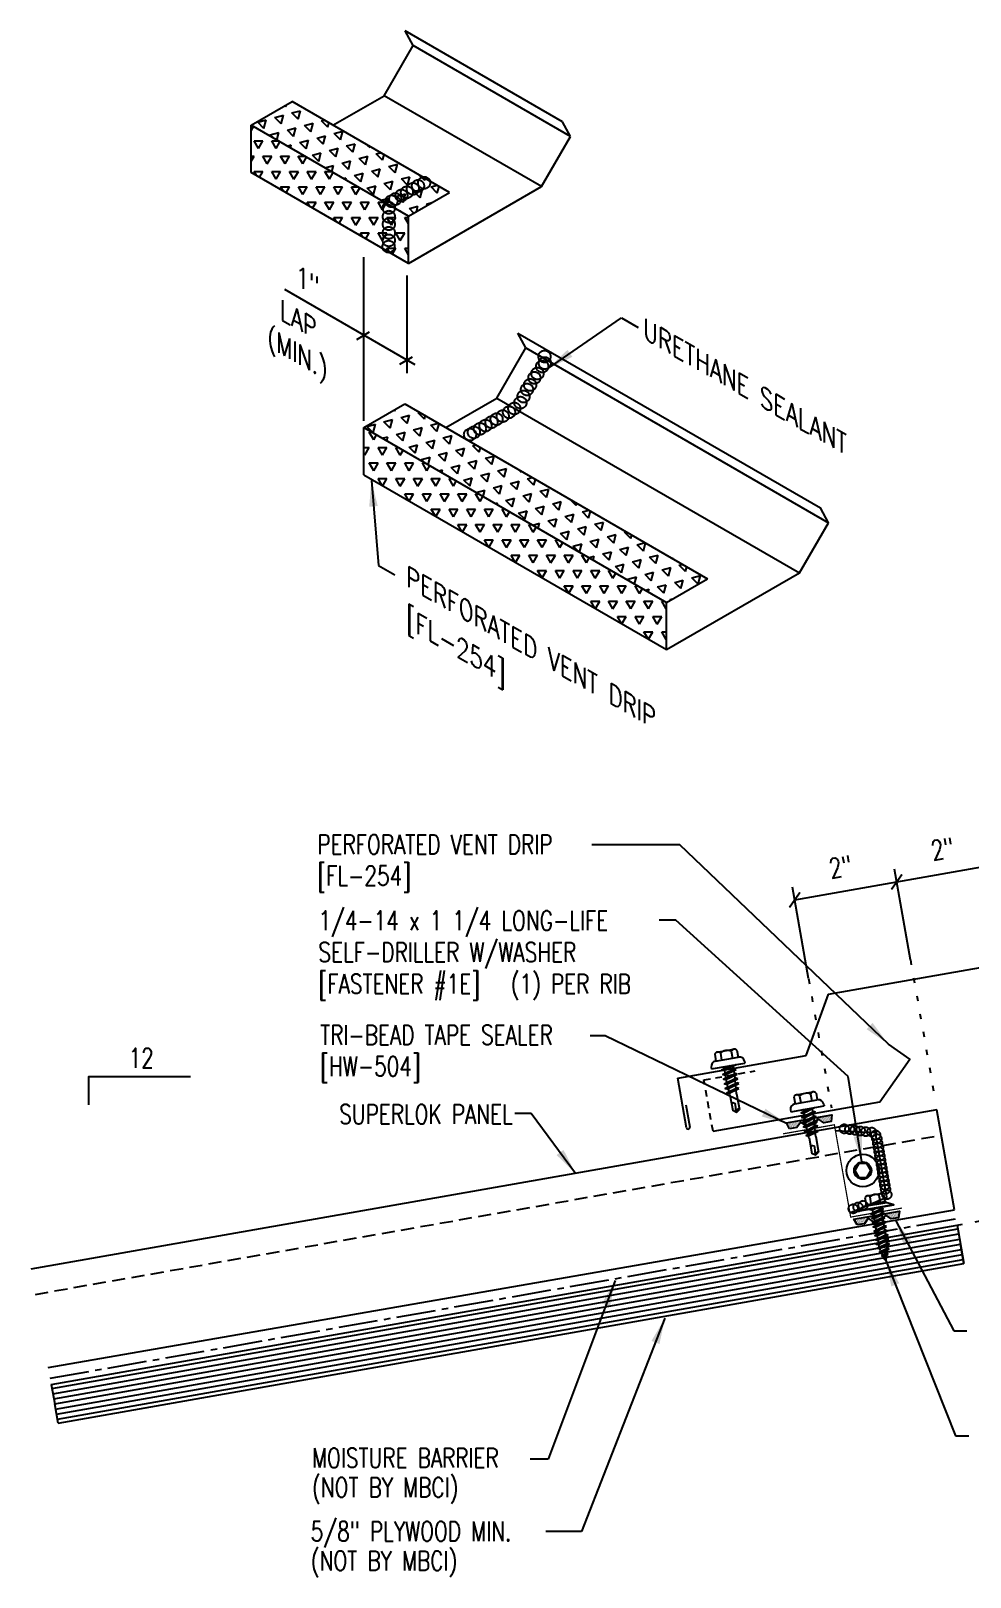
# Model space of a CAD drawing. Header units: inches. Extents: x 0.5 to 40, y 16.7 to 46.4.
# Drawn here: x 0.5 to 18.51, y 16.76 to 46.42 of the extents above; entities that cross this region are included whole.
import ezdxf
from ezdxf.enums import TextEntityAlignment as Align

# ---------------------------------------------------------------- set-up
doc = ezdxf.new("R2010")
doc.units = ezdxf.units.IN
doc.header["$MEASUREMENT"] = 0
for name, pattern in [('CENTER2', [1.125, 0.75, -0.125, 0.125, -0.125]), ('DASH2', [0.1875, 0.125, -0.0625]), ('DOT', [0.25, 0, -0.25]), ('HIDDEN2', [0.1875, 0.125, -0.0625])]:
    doc.linetypes.add(name, pattern=pattern)
for name, color, linetype in [('BARRIER', 253, 'CENTER2'), ('CLO', 3, 'Continuous'), ('DIM', 2, 'Continuous'), ('FASTENER', 9, 'Continuous'), ('MARK', 1, 'Continuous'), ('PANEL', 11, 'Continuous'), ('SEALANT', 253, 'CENTER2'), ('TAPE', 8, 'Continuous'), ('TEXT', 2, 'Continuous'), ('TRIM', 6, 'Continuous'), ('wood', 3, 'Continuous')]:
    doc.layers.add(name, color=color, linetype=linetype)
doc.styles.add('ROMANS', font='ROMANS.SHX', dxfattribs={"width": 0.75, "height": 0.5})
doc.styles.add('TEXT', font='SIMPLEX', dxfattribs={"width": 0.75, "height": 6})
doc.styles.add('TEXT1', font='ROMANS.shx', dxfattribs={"width": 0.75, "height": 0.375})
doc.dimstyles.new('DETAIL$7', dxfattribs={"dimscale": 4, "dimtxt": 6, "dimasz": 0.125, "dimexe": 0.0625, "dimexo": 0.125, "dimgap": 0.0625, "dimtad": 1, "dimdec": 5, "dimzin": 3, "dimdsep": 46, "dimlunit": 4, "dimtxsty": 'TEXT', "dimblk": 'ARCHTICK', "dimcen": 0.0625, "dimclrd": 7, "dimclre": 7, "dimclrt": 2, "dimadec": 0, "dimazin": 0, "dimtfac": 0.666667, "dimtdec": 5, "dimtmove": 0, "dimatfit": 3, "dimfxl": 0, "dimfrac": 2, "dimtolj": 1, "dimtzin": 3, "dimarcsym": 0})
pattern_1 = [(60, (-32.35747, 14.43915), (-0.169945, 0.2943533), [0.169945, -0.169945]), (120, (-32.35747, 14.43915), (-0.3398899, 2e-10), [0.169945, -0.169945]), (0, (-32.44244, 14.58632), (0.169945, 0.2943533), [0.169945, -0.169945])]
pattern_2 = [(75, (-32.35747, 14.43915), (-0.2403385, 0.2403385), [0.169945, -0.169945]), (135, (-32.35747, 14.43915), (-0.3283084, -0.08797), [0.169945, -0.169945]), (15, (-32.47764, 14.5593), (0.08797, 0.3283084), [0.169945, -0.169945])]

# ---------------------------------------------------------------- blocks, each defined once
blk = doc.blocks.new('*X4')
at = {"color": 0}
for p, q in [((-0.434, 0.135), (-0.434, 0.135)), ((-0.434, 0.123), (-0.434, 0.123)), ((-0.422, 0.141), (-0.422, 0.141)), ((-0.422, 0.129), (-0.422, 0.129)), ((-0.422, 0.117), (-0.422, 0.117)), ((-0.422, 0.105), (-0.422, 0.105)), ((-0.422, 0.094), (-0.422, 0.094)), ((-0.422, 0.082), (-0.422, 0.082)), ((-0.41, 0.135), (-0.41, 0.135)), ((-0.41, 0.123), (-0.41, 0.123)), ((-0.41, 0.111), (-0.41, 0.111)), ((-0.41, 0.1), (-0.41, 0.1)), ((-0.41, 0.088), (-0.41, 0.088)), ((-0.41, 0.076), (-0.41, 0.076)), ((-0.41, 0.064), (-0.41, 0.064)), ((-0.41, 0.053), (-0.41, 0.053)), ((-0.41, 0.041), (-0.41, 0.041)), ((-0.398, 0.141), (-0.398, 0.141)), ((-0.398, 0.129), (-0.398, 0.129)), ((-0.398, 0.117), (-0.398, 0.117)), ((-0.398, 0.105), (-0.398, 0.105)), ((-0.398, 0.094), (-0.398, 0.094)), ((-0.398, 0.082), (-0.398, 0.082)), ((-0.398, 0.07), (-0.398, 0.07)), ((-0.398, 0.059), (-0.398, 0.059)), ((-0.398, 0.047), (-0.398, 0.047)), ((-0.398, 0.035), (-0.398, 0.035)), ((-0.398, 0.023), (-0.398, 0.023)), ((-0.387, 0.135), (-0.387, 0.135)), ((-0.387, 0.123), (-0.387, 0.123)), ((-0.387, 0.111), (-0.387, 0.111)), ((-0.387, 0.1), (-0.387, 0.1)), ((-0.387, 0.088), (-0.387, 0.088)), ((-0.387, 0.076), (-0.387, 0.076)), ((-0.387, 0.064), (-0.387, 0.064)), ((-0.387, 0.053), (-0.387, 0.053)), ((-0.387, 0.041), (-0.387, 0.041)), ((-0.387, 0.029), (-0.387, 0.029)), ((-0.375, 0.141), (-0.375, 0.141)), ((-0.375, 0.129), (-0.375, 0.129)), ((-0.375, 0.117), (-0.375, 0.117)), ((-0.375, 0.105), (-0.375, 0.105)), ((-0.375, 0.094), (-0.375, 0.094)), ((-0.375, 0.082), (-0.375, 0.082)), ((-0.375, 0.07), (-0.375, 0.07)), ((-0.375, 0.059), (-0.375, 0.059)), ((-0.375, 0.047), (-0.375, 0.047)), ((-0.375, 0.035), (-0.375, 0.035)), ((-0.375, 0.023), (-0.375, 0.023)), ((-0.363, 0.135), (-0.363, 0.135)), ((-0.363, 0.123), (-0.363, 0.123)), ((-0.363, 0.111), (-0.363, 0.111)), ((-0.363, 0.1), (-0.363, 0.1)), ((-0.363, 0.088), (-0.363, 0.088)), ((-0.363, 0.076), (-0.363, 0.076)), ((-0.363, 0.064), (-0.363, 0.064)), ((-0.363, 0.053), (-0.363, 0.053)), ((-0.363, 0.041), (-0.363, 0.041)), ((-0.363, 0.029), (-0.363, 0.029)), ((-0.352, 0.141), (-0.352, 0.141)), ((-0.352, 0.129), (-0.352, 0.129)), ((-0.352, 0.117), (-0.352, 0.117)), ((-0.352, 0.105), (-0.352, 0.105)), ((-0.352, 0.094), (-0.352, 0.094)), ((-0.352, 0.082), (-0.352, 0.082)), ((-0.352, 0.07), (-0.352, 0.07)), ((-0.352, 0.059), (-0.352, 0.059)), ((-0.352, 0.047), (-0.352, 0.047)), ((-0.352, 0.035), (-0.352, 0.035)), ((-0.352, 0.023), (-0.352, 0.023)), ((-0.34, 0.135), (-0.34, 0.135)), ((-0.34, 0.123), (-0.34, 0.123)), ((-0.34, 0.111), (-0.34, 0.111)), ((-0.34, 0.1), (-0.34, 0.1)), ((-0.34, 0.088), (-0.34, 0.088)), ((-0.34, 0.076), (-0.34, 0.076)), ((-0.34, 0.064), (-0.34, 0.064)), ((-0.34, 0.053), (-0.34, 0.053)), ((-0.34, 0.041), (-0.34, 0.041)), ((-0.34, 0.029), (-0.34, 0.029)), ((-0.328, 0.141), (-0.328, 0.141)), ((-0.328, 0.129), (-0.328, 0.129)), ((-0.328, 0.117), (-0.328, 0.117)), ((-0.328, 0.105), (-0.328, 0.105)), ((-0.328, 0.094), (-0.328, 0.094)), ((-0.328, 0.082), (-0.328, 0.082)), ((-0.328, 0.07), (-0.328, 0.07)), ((-0.328, 0.059), (-0.328, 0.059)), ((-0.328, 0.047), (-0.328, 0.047)), ((-0.328, 0.035), (-0.328, 0.035)), ((-0.328, 0.023), (-0.328, 0.023)), ((-0.316, 0.135), (-0.316, 0.135)), ((-0.316, 0.123), (-0.316, 0.123)), ((-0.316, 0.111), (-0.316, 0.111)), ((-0.316, 0.1), (-0.316, 0.1)), ((-0.316, 0.088), (-0.316, 0.088)), ((-0.316, 0.076), (-0.316, 0.076)), ((-0.316, 0.064), (-0.316, 0.064)), ((-0.316, 0.053), (-0.316, 0.053)), ((-0.316, 0.041), (-0.316, 0.041)), ((-0.316, 0.029), (-0.316, 0.029)), ((-0.305, 0.141), (-0.305, 0.141)), ((-0.305, 0.129), (-0.305, 0.129)), ((-0.305, 0.117), (-0.305, 0.117)), ((-0.305, 0.105), (-0.305, 0.105)), ((-0.305, 0.094), (-0.305, 0.094)), ((-0.305, 0.082), (-0.305, 0.082)), ((-0.305, 0.07), (-0.305, 0.07)), ((-0.305, 0.059), (-0.305, 0.059)), ((-0.305, 0.047), (-0.305, 0.047)), ((-0.305, 0.035), (-0.305, 0.035)), ((-0.305, 0.023), (-0.305, 0.023)), ((-0.293, 0.135), (-0.293, 0.135)), ((-0.293, 0.123), (-0.293, 0.123)), ((-0.293, 0.111), (-0.293, 0.111)), ((-0.293, 0.1), (-0.293, 0.1)), ((-0.293, 0.088), (-0.293, 0.088)), ((-0.293, 0.076), (-0.293, 0.076)), ((-0.293, 0.064), (-0.293, 0.064)), ((-0.293, 0.053), (-0.293, 0.053)), ((-0.293, 0.041), (-0.293, 0.041)), ((-0.293, 0.029), (-0.293, 0.029)), ((-0.281, 0.141), (-0.281, 0.141)), ((-0.281, 0.129), (-0.281, 0.129)), ((-0.281, 0.117), (-0.281, 0.117)), ((-0.281, 0.105), (-0.281, 0.105)), ((-0.281, 0.094), (-0.281, 0.094)), ((-0.281, 0.082), (-0.281, 0.082)), ((-0.281, 0.07), (-0.281, 0.07)), ((-0.281, 0.059), (-0.281, 0.059)), ((-0.281, 0.047), (-0.281, 0.047)), ((-0.281, 0.035), (-0.281, 0.035)), ((-0.281, 0.023), (-0.281, 0.023)), ((-0.27, 0.135), (-0.27, 0.135)), ((-0.27, 0.123), (-0.27, 0.123)), ((-0.27, 0.111), (-0.27, 0.111)), ((-0.27, 0.1), (-0.27, 0.1)), ((-0.27, 0.088), (-0.27, 0.088)), ((-0.27, 0.076), (-0.27, 0.076)), ((-0.27, 0.064), (-0.27, 0.064)), ((-0.27, 0.053), (-0.27, 0.053)), ((-0.27, 0.041), (-0.27, 0.041)), ((-0.27, 0.029), (-0.27, 0.029)), ((-0.258, 0.141), (-0.258, 0.141)), ((-0.258, 0.129), (-0.258, 0.129)), ((-0.258, 0.117), (-0.258, 0.117)), ((-0.258, 0.105), (-0.258, 0.105)), ((-0.258, 0.094), (-0.258, 0.094)), ((-0.258, 0.082), (-0.258, 0.082)), ((-0.258, 0.07), (-0.258, 0.07)), ((-0.258, 0.059), (-0.258, 0.059)), ((-0.258, 0.047), (-0.258, 0.047)), ((-0.258, 0.035), (-0.258, 0.035)), ((-0.258, 0.023), (-0.258, 0.023)), ((-0.246, 0.135), (-0.246, 0.135)), ((-0.246, 0.123), (-0.246, 0.123)), ((-0.246, 0.111), (-0.246, 0.111)), ((-0.246, 0.1), (-0.246, 0.1)), ((-0.246, 0.088), (-0.246, 0.088)), ((-0.246, 0.076), (-0.246, 0.076)), ((-0.246, 0.064), (-0.246, 0.064)), ((-0.246, 0.053), (-0.246, 0.053)), ((-0.246, 0.041), (-0.246, 0.041)), ((-0.234, 0.141), (-0.234, 0.141)), ((-0.234, 0.129), (-0.234, 0.129)), ((-0.234, 0.117), (-0.234, 0.117)), ((-0.234, 0.105), (-0.234, 0.105)), ((-0.234, 0.094), (-0.234, 0.094)), ((-0.234, 0.082), (-0.234, 0.082)), ((-0.234, 0.07), (-0.234, 0.07)), ((-0.234, 0.059), (-0.234, 0.059)), ((-0.234, 0.047), (-0.234, 0.047)), ((-0.223, 0.135), (-0.223, 0.135)), ((-0.223, 0.123), (-0.223, 0.123)), ((-0.223, 0.111), (-0.223, 0.111)), ((-0.223, 0.1), (-0.223, 0.1)), ((-0.223, 0.088), (-0.223, 0.088)), ((-0.223, 0.076), (-0.223, 0.076)), ((-0.223, 0.064), (-0.223, 0.064)), ((-0.211, 0.141), (-0.211, 0.141)), ((-0.211, 0.129), (-0.211, 0.129)), ((-0.211, 0.117), (-0.211, 0.117)), ((-0.211, 0.105), (-0.211, 0.105)), ((-0.211, 0.094), (-0.211, 0.094)), ((-0.211, 0.082), (-0.211, 0.082)), ((-0.211, 0.07), (-0.211, 0.07)), ((-0.199, 0.135), (-0.199, 0.135)), ((-0.199, 0.123), (-0.199, 0.123)), ((-0.199, 0.111), (-0.199, 0.111)), ((-0.199, 0.1), (-0.199, 0.1)), ((-0.199, 0.088), (-0.199, 0.088)), ((-0.188, 0.141), (-0.188, 0.141)), ((-0.188, 0.129), (-0.188, 0.129)), ((-0.188, 0.117), (-0.188, 0.117)), ((-0.188, 0.105), (-0.188, 0.105)), ((-0.188, 0.094), (-0.188, 0.094)), ((-0.176, 0.135), (-0.176, 0.135)), ((-0.176, 0.123), (-0.176, 0.123)), ((-0.176, 0.111), (-0.176, 0.111)), ((-0.164, 0.141), (-0.164, 0.141)), ((-0.164, 0.129), (-0.164, 0.129)), ((-0.164, 0.117), (-0.164, 0.117)), ((-0.164, 0.105), (-0.164, 0.105)), ((-0.152, 0.135), (-0.152, 0.135)), ((-0.152, 0.123), (-0.152, 0.123)), ((-0.152, 0.111), (-0.152, 0.111)), ((-0.152, 0.1), (-0.152, 0.1)), ((-0.141, 0.141), (-0.141, 0.141)), ((-0.141, 0.129), (-0.141, 0.129)), ((-0.141, 0.117), (-0.141, 0.117)), ((-0.141, 0.105), (-0.141, 0.105)), ((-0.141, 0.094), (-0.141, 0.094)), ((-0.141, 0.082), (-0.141, 0.082)), ((-0.129, 0.135), (-0.129, 0.135)), ((-0.129, 0.123), (-0.129, 0.123)), ((-0.129, 0.111), (-0.129, 0.111)), ((-0.129, 0.1), (-0.129, 0.1)), ((-0.129, 0.088), (-0.129, 0.088)), ((-0.129, 0.076), (-0.129, 0.076)), ((-0.117, 0.141), (-0.117, 0.141)), ((-0.117, 0.129), (-0.117, 0.129)), ((-0.117, 0.117), (-0.117, 0.117)), ((-0.117, 0.105), (-0.117, 0.105)), ((-0.117, 0.094), (-0.117, 0.094)), ((-0.117, 0.082), (-0.117, 0.082)), ((-0.117, 0.07), (-0.117, 0.07)), ((-0.117, 0.059), (-0.117, 0.059)), ((-0.105, 0.135), (-0.105, 0.135)), ((-0.105, 0.123), (-0.105, 0.123)), ((-0.105, 0.111), (-0.105, 0.111)), ((-0.105, 0.1), (-0.105, 0.1)), ((-0.105, 0.088), (-0.105, 0.088)), ((-0.105, 0.076), (-0.105, 0.076)), ((-0.105, 0.064), (-0.105, 0.064)), ((-0.105, 0.053), (-0.105, 0.053)), ((-0.094, 0.141), (-0.094, 0.141)), ((-0.094, 0.129), (-0.094, 0.129)), ((-0.094, 0.117), (-0.094, 0.117)), ((-0.094, 0.105), (-0.094, 0.105)), ((-0.094, 0.094), (-0.094, 0.094)), ((-0.094, 0.082), (-0.094, 0.082)), ((-0.094, 0.07), (-0.094, 0.07)), ((-0.094, 0.059), (-0.094, 0.059)), ((-0.094, 0.047), (-0.094, 0.047)), ((-0.094, 0.035), (-0.094, 0.035)), ((-0.082, 0.135), (-0.082, 0.135)), ((-0.082, 0.123), (-0.082, 0.123)), ((-0.082, 0.111), (-0.082, 0.111)), ((-0.082, 0.1), (-0.082, 0.1)), ((-0.082, 0.088), (-0.082, 0.088)), ((-0.082, 0.076), (-0.082, 0.076)), ((-0.082, 0.064), (-0.082, 0.064)), ((-0.082, 0.053), (-0.082, 0.053)), ((-0.082, 0.041), (-0.082, 0.041)), ((-0.082, 0.029), (-0.082, 0.029)), ((-0.07, 0.141), (-0.07, 0.141)), ((-0.07, 0.129), (-0.07, 0.129)), ((-0.07, 0.117), (-0.07, 0.117)), ((-0.07, 0.105), (-0.07, 0.105)), ((-0.07, 0.094), (-0.07, 0.094)), ((-0.07, 0.082), (-0.07, 0.082)), ((-0.07, 0.07), (-0.07, 0.07)), ((-0.07, 0.059), (-0.07, 0.059)), ((-0.07, 0.047), (-0.07, 0.047)), ((-0.07, 0.035), (-0.07, 0.035)), ((-0.07, 0.023), (-0.07, 0.023)), ((-0.059, 0.135), (-0.059, 0.135)), ((-0.059, 0.123), (-0.059, 0.123)), ((-0.059, 0.111), (-0.059, 0.111)), ((-0.059, 0.1), (-0.059, 0.1)), ((-0.059, 0.088), (-0.059, 0.088)), ((-0.059, 0.076), (-0.059, 0.076)), ((-0.059, 0.064), (-0.059, 0.064)), ((-0.059, 0.053), (-0.059, 0.053)), ((-0.059, 0.041), (-0.059, 0.041)), ((-0.059, 0.029), (-0.059, 0.029)), ((-0.047, 0.141), (-0.047, 0.141)), ((-0.047, 0.129), (-0.047, 0.129)), ((-0.047, 0.117), (-0.047, 0.117)), ((-0.047, 0.105), (-0.047, 0.105)), ((-0.047, 0.094), (-0.047, 0.094)), ((-0.047, 0.082), (-0.047, 0.082)), ((-0.047, 0.07), (-0.047, 0.07)), ((-0.047, 0.059), (-0.047, 0.059)), ((-0.047, 0.047), (-0.047, 0.047)), ((-0.047, 0.035), (-0.047, 0.035)), ((-0.047, 0.023), (-0.047, 0.023)), ((-0.035, 0.135), (-0.035, 0.135)), ((-0.035, 0.123), (-0.035, 0.123)), ((-0.035, 0.111), (-0.035, 0.111)), ((-0.035, 0.1), (-0.035, 0.1)), ((-0.035, 0.088), (-0.035, 0.088)), ((-0.035, 0.076), (-0.035, 0.076)), ((-0.035, 0.064), (-0.035, 0.064)), ((-0.035, 0.053), (-0.035, 0.053)), ((-0.035, 0.041), (-0.035, 0.041)), ((-0.035, 0.029), (-0.035, 0.029)), ((-0.023, 0.141), (-0.023, 0.141)), ((-0.023, 0.129), (-0.023, 0.129)), ((-0.023, 0.117), (-0.023, 0.117)), ((-0.023, 0.105), (-0.023, 0.105)), ((-0.023, 0.094), (-0.023, 0.094)), ((-0.023, 0.082), (-0.023, 0.082)), ((-0.023, 0.07), (-0.023, 0.07)), ((-0.023, 0.059), (-0.023, 0.059)), ((-0.023, 0.047), (-0.023, 0.047)), ((-0.023, 0.035), (-0.023, 0.035)), ((-0.023, 0.023), (-0.023, 0.023)), ((-0.012, 0.135), (-0.012, 0.135)), ((-0.012, 0.123), (-0.012, 0.123)), ((-0.012, 0.111), (-0.012, 0.111)), ((-0.012, 0.1), (-0.012, 0.1)), ((-0.012, 0.088), (-0.012, 0.088)), ((-0.012, 0.076), (-0.012, 0.076)), ((-0.012, 0.064), (-0.012, 0.064)), ((-0.012, 0.053), (-0.012, 0.053)), ((-0.012, 0.041), (-0.012, 0.041)), ((-0.012, 0.029), (-0.012, 0.029)), ((0, 0.141), (0, 0.141)), ((0, 0.129), (0, 0.129)), ((0, 0.117), (0, 0.117)), ((0, 0.105), (0, 0.105)), ((0, 0.094), (0, 0.094)), ((0, 0.082), (0, 0.082)), ((0, 0.07), (0, 0.07)), ((0, 0.059), (0, 0.059)), ((0, 0.047), (0, 0.047)), ((0, 0.035), (0, 0.035)), ((0, 0.023), (0, 0.023)), ((0.012, 0.135), (0.012, 0.135)), ((0.012, 0.123), (0.012, 0.123)), ((0.012, 0.111), (0.012, 0.111)), ((0.012, 0.1), (0.012, 0.1)), ((0.012, 0.088), (0.012, 0.088)), ((0.012, 0.076), (0.012, 0.076)), ((0.012, 0.064), (0.012, 0.064)), ((0.012, 0.053), (0.012, 0.053)), ((0.012, 0.041), (0.012, 0.041)), ((0.012, 0.029), (0.012, 0.029)), ((0.023, 0.141), (0.023, 0.141)), ((0.023, 0.129), (0.023, 0.129)), ((0.023, 0.117), (0.023, 0.117)), ((0.023, 0.105), (0.023, 0.105)), ((0.023, 0.094), (0.023, 0.094)), ((0.023, 0.082), (0.023, 0.082)), ((0.023, 0.07), (0.023, 0.07)), ((0.023, 0.059), (0.023, 0.059)), ((0.023, 0.047), (0.023, 0.047)), ((0.023, 0.035), (0.023, 0.035)), ((0.023, 0.023), (0.023, 0.023)), ((0.035, 0.135), (0.035, 0.135)), ((0.035, 0.123), (0.035, 0.123)), ((0.035, 0.111), (0.035, 0.111)), ((0.035, 0.1), (0.035, 0.1)), ((0.035, 0.088), (0.035, 0.088)), ((0.035, 0.076), (0.035, 0.076)), ((0.035, 0.064), (0.035, 0.064)), ((0.035, 0.053), (0.035, 0.053)), ((0.035, 0.041), (0.035, 0.041)), ((0.035, 0.029), (0.035, 0.029)), ((0.047, 0.141), (0.047, 0.141)), ((0.047, 0.129), (0.047, 0.129)), ((0.047, 0.117), (0.047, 0.117)), ((0.047, 0.105), (0.047, 0.105)), ((0.047, 0.094), (0.047, 0.094)), ((0.047, 0.082), (0.047, 0.082)), ((0.047, 0.07), (0.047, 0.07)), ((0.047, 0.059), (0.047, 0.059)), ((0.047, 0.047), (0.047, 0.047)), ((0.047, 0.035), (0.047, 0.035)), ((0.047, 0.023), (0.047, 0.023)), ((0.059, 0.135), (0.059, 0.135)), ((0.059, 0.123), (0.059, 0.123)), ((0.059, 0.111), (0.059, 0.111)), ((0.059, 0.1), (0.059, 0.1)), ((0.059, 0.088), (0.059, 0.088)), ((0.059, 0.076), (0.059, 0.076)), ((0.059, 0.064), (0.059, 0.064)), ((0.059, 0.053), (0.059, 0.053)), ((0.059, 0.041), (0.059, 0.041)), ((0.059, 0.029), (0.059, 0.029)), ((0.07, 0.141), (0.07, 0.141)), ((0.07, 0.129), (0.07, 0.129)), ((0.07, 0.117), (0.07, 0.117)), ((0.07, 0.105), (0.07, 0.105)), ((0.07, 0.094), (0.07, 0.094)), ((0.07, 0.082), (0.07, 0.082)), ((0.07, 0.07), (0.07, 0.07)), ((0.07, 0.059), (0.07, 0.059)), ((0.07, 0.047), (0.07, 0.047)), ((0.07, 0.035), (0.07, 0.035)), ((0.07, 0.023), (0.07, 0.023)), ((0.082, 0.135), (0.082, 0.135)), ((0.082, 0.123), (0.082, 0.123)), ((0.082, 0.111), (0.082, 0.111)), ((0.082, 0.1), (0.082, 0.1)), ((0.082, 0.088), (0.082, 0.088)), ((0.082, 0.076), (0.082, 0.076)), ((0.082, 0.064), (0.082, 0.064)), ((0.082, 0.053), (0.082, 0.053)), ((0.082, 0.041), (0.082, 0.041)), ((0.082, 0.029), (0.082, 0.029)), ((0.094, 0.141), (0.094, 0.141)), ((0.094, 0.129), (0.094, 0.129)), ((0.094, 0.117), (0.094, 0.117)), ((0.094, 0.105), (0.094, 0.105)), ((0.094, 0.094), (0.094, 0.094)), ((0.094, 0.082), (0.094, 0.082)), ((0.094, 0.07), (0.094, 0.07)), ((0.094, 0.059), (0.094, 0.059)), ((0.094, 0.047), (0.094, 0.047)), ((0.094, 0.035), (0.094, 0.035)), ((0.105, 0.135), (0.105, 0.135)), ((0.105, 0.123), (0.105, 0.123)), ((0.105, 0.111), (0.105, 0.111)), ((0.105, 0.1), (0.105, 0.1)), ((0.105, 0.088), (0.105, 0.088)), ((0.105, 0.076), (0.105, 0.076)), ((0.105, 0.064), (0.105, 0.064)), ((0.105, 0.053), (0.105, 0.053)), ((0.117, 0.141), (0.117, 0.141)), ((0.117, 0.129), (0.117, 0.129)), ((0.117, 0.117), (0.117, 0.117)), ((0.117, 0.105), (0.117, 0.105)), ((0.117, 0.094), (0.117, 0.094)), ((0.117, 0.082), (0.117, 0.082)), ((0.117, 0.07), (0.117, 0.07)), ((0.117, 0.059), (0.117, 0.059)), ((0.129, 0.135), (0.129, 0.135)), ((0.129, 0.123), (0.129, 0.123)), ((0.129, 0.111), (0.129, 0.111)), ((0.129, 0.1), (0.129, 0.1)), ((0.129, 0.088), (0.129, 0.088)), ((0.129, 0.076), (0.129, 0.076)), ((0.141, 0.141), (0.141, 0.141)), ((0.141, 0.129), (0.141, 0.129)), ((0.141, 0.117), (0.141, 0.117)), ((0.141, 0.105), (0.141, 0.105)), ((0.141, 0.094), (0.141, 0.094)), ((0.141, 0.082), (0.141, 0.082)), ((0.152, 0.135), (0.152, 0.135)), ((0.152, 0.123), (0.152, 0.123)), ((0.152, 0.111), (0.152, 0.111)), ((0.152, 0.1), (0.152, 0.1)), ((0.164, 0.141), (0.164, 0.141)), ((0.164, 0.129), (0.164, 0.129)), ((0.164, 0.117), (0.164, 0.117)), ((0.164, 0.105), (0.164, 0.105)), ((0.176, 0.135), (0.176, 0.135)), ((0.176, 0.123), (0.176, 0.123)), ((0.176, 0.111), (0.176, 0.111)), ((0.188, 0.141), (0.188, 0.141)), ((0.188, 0.129), (0.188, 0.129)), ((0.188, 0.117), (0.188, 0.117)), ((0.188, 0.105), (0.188, 0.105)), ((0.188, 0.094), (0.188, 0.094)), ((0.199, 0.135), (0.199, 0.135)), ((0.199, 0.123), (0.199, 0.123)), ((0.199, 0.111), (0.199, 0.111)), ((0.199, 0.1), (0.199, 0.1)), ((0.199, 0.088), (0.199, 0.088)), ((0.211, 0.141), (0.211, 0.141)), ((0.211, 0.129), (0.211, 0.129)), ((0.211, 0.117), (0.211, 0.117)), ((0.211, 0.105), (0.211, 0.105)), ((0.211, 0.094), (0.211, 0.094)), ((0.211, 0.082), (0.211, 0.082)), ((0.211, 0.07), (0.211, 0.07)), ((0.223, 0.135), (0.223, 0.135)), ((0.223, 0.123), (0.223, 0.123)), ((0.223, 0.111), (0.223, 0.111)), ((0.223, 0.1), (0.223, 0.1)), ((0.223, 0.088), (0.223, 0.088)), ((0.223, 0.076), (0.223, 0.076)), ((0.223, 0.064), (0.223, 0.064)), ((0.234, 0.141), (0.234, 0.141)), ((0.234, 0.129), (0.234, 0.129)), ((0.234, 0.117), (0.234, 0.117)), ((0.234, 0.105), (0.234, 0.105)), ((0.234, 0.094), (0.234, 0.094)), ((0.234, 0.082), (0.234, 0.082)), ((0.234, 0.07), (0.234, 0.07)), ((0.234, 0.059), (0.234, 0.059)), ((0.234, 0.047), (0.234, 0.047)), ((0.246, 0.135), (0.246, 0.135)), ((0.246, 0.123), (0.246, 0.123)), ((0.246, 0.111), (0.246, 0.111)), ((0.246, 0.1), (0.246, 0.1)), ((0.246, 0.088), (0.246, 0.088)), ((0.246, 0.076), (0.246, 0.076)), ((0.246, 0.064), (0.246, 0.064)), ((0.246, 0.053), (0.246, 0.053)), ((0.246, 0.041), (0.246, 0.041)), ((0.258, 0.141), (0.258, 0.141)), ((0.258, 0.129), (0.258, 0.129)), ((0.258, 0.117), (0.258, 0.117)), ((0.258, 0.105), (0.258, 0.105)), ((0.258, 0.094), (0.258, 0.094)), ((0.258, 0.082), (0.258, 0.082)), ((0.258, 0.07), (0.258, 0.07)), ((0.258, 0.059), (0.258, 0.059)), ((0.258, 0.047), (0.258, 0.047)), ((0.258, 0.035), (0.258, 0.035)), ((0.258, 0.023), (0.258, 0.023)), ((0.27, 0.135), (0.27, 0.135)), ((0.27, 0.123), (0.27, 0.123)), ((0.27, 0.111), (0.27, 0.111)), ((0.27, 0.1), (0.27, 0.1)), ((0.27, 0.088), (0.27, 0.088)), ((0.27, 0.076), (0.27, 0.076)), ((0.27, 0.064), (0.27, 0.064)), ((0.27, 0.053), (0.27, 0.053)), ((0.27, 0.041), (0.27, 0.041)), ((0.27, 0.029), (0.27, 0.029)), ((0.281, 0.141), (0.281, 0.141)), ((0.281, 0.129), (0.281, 0.129)), ((0.281, 0.117), (0.281, 0.117)), ((0.281, 0.105), (0.281, 0.105)), ((0.281, 0.094), (0.281, 0.094)), ((0.281, 0.082), (0.281, 0.082)), ((0.281, 0.07), (0.281, 0.07)), ((0.281, 0.059), (0.281, 0.059)), ((0.281, 0.047), (0.281, 0.047)), ((0.281, 0.035), (0.281, 0.035)), ((0.281, 0.023), (0.281, 0.023)), ((0.293, 0.135), (0.293, 0.135)), ((0.293, 0.123), (0.293, 0.123)), ((0.293, 0.111), (0.293, 0.111)), ((0.293, 0.1), (0.293, 0.1)), ((0.293, 0.088), (0.293, 0.088)), ((0.293, 0.076), (0.293, 0.076)), ((0.293, 0.064), (0.293, 0.064)), ((0.293, 0.053), (0.293, 0.053)), ((0.293, 0.041), (0.293, 0.041)), ((0.293, 0.029), (0.293, 0.029)), ((0.305, 0.141), (0.305, 0.141)), ((0.305, 0.129), (0.305, 0.129)), ((0.305, 0.117), (0.305, 0.117)), ((0.305, 0.105), (0.305, 0.105)), ((0.305, 0.094), (0.305, 0.094)), ((0.305, 0.082), (0.305, 0.082)), ((0.305, 0.07), (0.305, 0.07)), ((0.305, 0.059), (0.305, 0.059)), ((0.305, 0.047), (0.305, 0.047)), ((0.305, 0.035), (0.305, 0.035)), ((0.305, 0.023), (0.305, 0.023)), ((0.316, 0.135), (0.316, 0.135)), ((0.316, 0.123), (0.316, 0.123)), ((0.316, 0.111), (0.316, 0.111)), ((0.316, 0.1), (0.316, 0.1)), ((0.316, 0.088), (0.316, 0.088)), ((0.316, 0.076), (0.316, 0.076)), ((0.316, 0.064), (0.316, 0.064)), ((0.316, 0.053), (0.316, 0.053)), ((0.316, 0.041), (0.316, 0.041)), ((0.316, 0.029), (0.316, 0.029)), ((0.328, 0.141), (0.328, 0.141)), ((0.328, 0.129), (0.328, 0.129)), ((0.328, 0.117), (0.328, 0.117)), ((0.328, 0.105), (0.328, 0.105)), ((0.328, 0.094), (0.328, 0.094)), ((0.328, 0.082), (0.328, 0.082)), ((0.328, 0.07), (0.328, 0.07)), ((0.328, 0.059), (0.328, 0.059)), ((0.328, 0.047), (0.328, 0.047)), ((0.328, 0.035), (0.328, 0.035)), ((0.328, 0.023), (0.328, 0.023)), ((0.34, 0.135), (0.34, 0.135)), ((0.34, 0.123), (0.34, 0.123)), ((0.34, 0.111), (0.34, 0.111)), ((0.34, 0.1), (0.34, 0.1)), ((0.34, 0.088), (0.34, 0.088)), ((0.34, 0.076), (0.34, 0.076)), ((0.34, 0.064), (0.34, 0.064)), ((0.34, 0.053), (0.34, 0.053)), ((0.34, 0.041), (0.34, 0.041)), ((0.34, 0.029), (0.34, 0.029)), ((0.352, 0.141), (0.352, 0.141)), ((0.352, 0.129), (0.352, 0.129)), ((0.352, 0.117), (0.352, 0.117)), ((0.352, 0.105), (0.352, 0.105)), ((0.352, 0.094), (0.352, 0.094)), ((0.352, 0.082), (0.352, 0.082)), ((0.352, 0.07), (0.352, 0.07)), ((0.352, 0.059), (0.352, 0.059)), ((0.352, 0.047), (0.352, 0.047)), ((0.352, 0.035), (0.352, 0.035)), ((0.352, 0.023), (0.352, 0.023)), ((0.363, 0.135), (0.363, 0.135)), ((0.363, 0.123), (0.363, 0.123)), ((0.363, 0.111), (0.363, 0.111)), ((0.363, 0.1), (0.363, 0.1)), ((0.363, 0.088), (0.363, 0.088)), ((0.363, 0.076), (0.363, 0.076)), ((0.363, 0.064), (0.363, 0.064)), ((0.363, 0.053), (0.363, 0.053)), ((0.363, 0.041), (0.363, 0.041)), ((0.363, 0.029), (0.363, 0.029)), ((0.375, 0.141), (0.375, 0.141)), ((0.375, 0.129), (0.375, 0.129)), ((0.375, 0.117), (0.375, 0.117)), ((0.375, 0.105), (0.375, 0.105)), ((0.375, 0.094), (0.375, 0.094)), ((0.375, 0.082), (0.375, 0.082)), ((0.375, 0.07), (0.375, 0.07)), ((0.375, 0.059), (0.375, 0.059)), ((0.375, 0.047), (0.375, 0.047)), ((0.375, 0.035), (0.375, 0.035)), ((0.375, 0.023), (0.375, 0.023)), ((0.387, 0.135), (0.387, 0.135)), ((0.387, 0.123), (0.387, 0.123)), ((0.387, 0.111), (0.387, 0.111)), ((0.387, 0.1), (0.387, 0.1)), ((0.387, 0.088), (0.387, 0.088)), ((0.387, 0.076), (0.387, 0.076)), ((0.387, 0.064), (0.387, 0.064)), ((0.387, 0.053), (0.387, 0.053)), ((0.387, 0.041), (0.387, 0.041)), ((0.387, 0.029), (0.387, 0.029)), ((0.398, 0.141), (0.398, 0.141)), ((0.398, 0.129), (0.398, 0.129)), ((0.398, 0.117), (0.398, 0.117)), ((0.398, 0.105), (0.398, 0.105)), ((0.398, 0.094), (0.398, 0.094)), ((0.398, 0.082), (0.398, 0.082)), ((0.398, 0.07), (0.398, 0.07)), ((0.398, 0.059), (0.398, 0.059)), ((0.398, 0.047), (0.398, 0.047)), ((0.398, 0.035), (0.398, 0.035)), ((0.398, 0.023), (0.398, 0.023)), ((0.41, 0.135), (0.41, 0.135)), ((0.41, 0.123), (0.41, 0.123)), ((0.41, 0.111), (0.41, 0.111)), ((0.41, 0.1), (0.41, 0.1)), ((0.41, 0.088), (0.41, 0.088)), ((0.41, 0.076), (0.41, 0.076)), ((0.41, 0.064), (0.41, 0.064)), ((0.41, 0.053), (0.41, 0.053)), ((0.41, 0.041), (0.41, 0.041)), ((0.422, 0.141), (0.422, 0.141)), ((0.422, 0.129), (0.422, 0.129)), ((0.422, 0.117), (0.422, 0.117)), ((0.422, 0.105), (0.422, 0.105)), ((0.422, 0.094), (0.422, 0.094)), ((0.422, 0.082), (0.422, 0.082)), ((0.434, 0.135), (0.434, 0.135)), ((0.434, 0.123), (0.434, 0.123))]:
    blk.add_line(p, q, dxfattribs=at)
blk = doc.blocks.new('MB_DBTAP')
at = {"layer": 'TAPE', "color": 9}
blk.add_lwpolyline([(-0.403, 0.018), (-0.442, 0.141), (0.442, 0.141), (0.403, 0.018), (0.26, 0.018), (0.17, 0.109), (0.079, 0.018), (0, 0.018), (-0.079, 0.018), (-0.17, 0.109), (-0.26, 0.018)], close=True, dxfattribs=at)
at = {"layer": 'TAPE', "color": 251}
blk.add_blockref('*X4', (0, 0), dxfattribs=at)
blk = doc.blocks.new('MB_DW4')
at = {"layer": 'FASTENER'}
for p, q in [((-0.217, 0.305), (-0.217, 0.171)), ((-0.163, 0.337), (0.159, 0.337)), ((-0.108, 0.305), (-0.108, 0.171)), ((0.105, 0.305), (0.105, 0.171)), ((0.214, 0.305), (0.214, 0.171)), ((-0.326, 0.071), (-0.326, 0.037)), ((-0.326, 0.037), (0.322, 0.037)), ((-0.226, 0.171), (0.214, 0.171)), ((-0.141, -0.014), (0.037, 0.037)), ((-0.105, -0.034), (0.137, 0.035)), ((-0.088, 0.037), (-0.088, 0.001)), ((-0.088, 0.037), (0.085, 0.037)), ((0.085, 0.037), (0.134, 0.037)), ((0.085, 0.02), (0.085, -0.041)), ((0.137, 0.035), (0.134, 0.037)), ((0.322, 0.071), (0.322, 0.037)), ((-0.105, -0.034), (-0.141, -0.014)), ((-0.141, -0.105), (0.102, -0.036)), ((-0.105, -0.125), (-0.141, -0.105)), ((-0.141, -0.196), (0.102, -0.127)), ((-0.105, -0.216), (-0.141, -0.196)), ((-0.141, -0.287), (0.102, -0.217)), ((-0.105, -0.307), (-0.141, -0.287)), ((-0.105, -0.125), (0.137, -0.056)), ((-0.105, -0.216), (0.137, -0.147)), ((-0.105, -0.307), (0.137, -0.238)), ((-0.088, -0.029), (-0.088, -0.09)), ((-0.088, -0.12), (-0.088, -0.181)), ((-0.084, -0.27), (-0.088, -0.211)), ((0.077, -0.315), (0.082, -0.253)), ((0.084, -0.223), (0.085, -0.211)), ((0.085, -0.071), (0.085, -0.131)), ((0.085, -0.162), (0.085, -0.211)), ((0.137, -0.056), (0.102, -0.036)), ((0.137, -0.147), (0.102, -0.127)), ((0.137, -0.238), (0.102, -0.217)), ((-0.141, -0.378), (0.102, -0.308)), ((-0.105, -0.398), (-0.141, -0.378)), ((-0.122, -0.463), (0.089, -0.403)), ((-0.086, -0.483), (-0.122, -0.463)), ((-0.105, -0.398), (0.137, -0.328)), ((-0.086, -0.483), (0.124, -0.423)), ((-0.078, -0.36), (-0.082, -0.3)), ((-0.071, -0.449), (-0.075, -0.389)), ((-0.066, -0.516), (-0.069, -0.478)), ((-0.066, -0.516), (-0.066, -0.82)), ((0.063, -0.515), (0.068, -0.439)), ((0.063, -0.516), (0.063, -0.82)), ((0.071, -0.408), (0.075, -0.346)), ((0.124, -0.423), (0.089, -0.403)), ((0.137, -0.328), (0.102, -0.308)), ((-0.002, -0.866), (-0.066, -0.82)), ((-0.003, -0.854), (0.009, -0.714)), ((-0.002, -0.866), (0.063, -0.82))]:
    blk.add_line(p, q, dxfattribs=at)
for centre, radius, start, end in [((-0.163, 0.274), 0.0628, 29.8754, 150.1246), ((-0.002, 0.141), 0.196, 56.9974, 123.0026), ((0.159, 0.274), 0.0628, 29.8754, 150.1246), ((-0.226, 0.071), 0.1, 90, 180), ((0.222, 0.071), 0.1, 0, 90), ((0.073, -0.516), 0.01, 175.9484, 180), ((-0.036, -0.723), 0.0461, 11.1445, 130.906), ((0.039, -0.855), 0.0422, 55.4585, 194.8454)]:
    blk.add_arc(centre, radius, start, end, dxfattribs=at)
blk = doc.blocks.new('MB_516W')
blk.add_lwpolyline([(-0.078, 0.135), (-0.156, 0), (-0.078, -0.135), (0.078, -0.135), (0.156, 0), (0.078, 0.135)], close=True)
for radius in [0.312, 0.166]:
    blk.add_circle((0, 0), radius)
blk = doc.blocks.new('A$C23AA14D5')
at = {"layer": 'CLO', "const_width": 0.0239}
blk.add_lwpolyline([(2.284, 0.187), (1.299, 0.014), (0.987, 1.785), (0.002, 1.611)], dxfattribs=at)
at = {"layer": 'CLO'}
blk.add_lwpolyline([(1.285, 0.094), (1.993, 0.397), (1.776, 1.628), (1.007, 1.67)], dxfattribs=at)
blk = doc.blocks.new('slopl1')
at = {"layer": 'MARK', "color": 6}
blk.add_lwpolyline([(0, 0), (0, 0.1368), (0.4871, 0.1368)], dxfattribs=at)
at = {"layer": 'MARK', "color": 2, "style": 'TEXT1', "width": 0.75}
blk.add_text('12', height=0.09375, dxfattribs=at).set_placement((0.1909, 0.1779))
blk.add_attdef('SLOPL1', text='', height=0.0938, dxfattribs=at).set_placement((-0.0549, 0.0243), align=Align.RIGHT)
blk = doc.blocks.new('st10')
at = {"layer": 'FASTENER'}
for p, q in [((-0.135, 0.302), (0.135, 0.302)), ((-0.217, 0.114), (-0.326, 0.059)), ((-0.326, 0.059), (-0.326, 0.049)), ((-0.326, 0.049), (0.326, 0.049)), ((-0.217, 0.114), (0.217, 0.114)), ((-0.193, 0.137), (0.193, 0.137)), ((-0.193, 0.119), (0.193, 0.119)), ((-0.181, 0.276), (-0.181, 0.137)), ((-0.181, 0.137), (0.181, 0.137)), ((-0.129, 0.035), (-0.124, 0.037)), ((-0.096, 0.017), (-0.129, 0.035)), ((-0.129, -0.049), (0.096, 0.015)), ((-0.124, 0.037), (-0.08, 0.037)), ((-0.096, 0.017), (-0.025, 0.037)), ((-0.089, 0.276), (-0.089, 0.137)), ((-0.08, 0.037), (0.08, 0.037)), ((-0.08, 0.021), (-0.08, -0.035)), ((0.08, 0.037), (0.08, 0.011)), ((0.089, 0.276), (0.089, 0.137)), ((0.129, -0.003), (0.096, 0.015)), ((0.181, 0.276), (0.181, 0.137)), ((0.217, 0.114), (0.326, 0.059)), ((0.326, 0.059), (0.326, 0.049)), ((-0.096, -0.068), (-0.129, -0.049)), ((-0.129, -0.134), (0.096, -0.069)), ((-0.096, -0.152), (-0.129, -0.134)), ((-0.129, -0.218), (0.096, -0.154)), ((-0.096, -0.237), (-0.129, -0.218)), ((-0.129, -0.303), (0.096, -0.238)), ((-0.096, -0.068), (0.129, -0.004)), ((-0.096, -0.152), (0.129, -0.088)), ((-0.096, -0.237), (0.129, -0.172)), ((-0.096, -0.321), (0.129, -0.257)), ((-0.08, -0.063), (-0.08, -0.12)), ((-0.08, -0.148), (-0.08, -0.204)), ((-0.08, -0.232), (-0.08, -0.288)), ((0.08, -0.016), (0.08, -0.074)), ((0.08, -0.102), (0.08, -0.158)), ((0.08, -0.186), (0.08, -0.243)), ((0.08, -0.27), (0.08, -0.327)), ((0.129, -0.088), (0.096, -0.069)), ((0.129, -0.172), (0.096, -0.154)), ((0.129, -0.257), (0.096, -0.238)), ((-0.096, -0.321), (-0.129, -0.303)), ((-0.129, -0.387), (0.096, -0.323)), ((-0.096, -0.406), (-0.129, -0.387)), ((-0.129, -0.471), (0.096, -0.407)), ((-0.096, -0.49), (-0.129, -0.471)), ((-0.129, -0.556), (0.096, -0.491)), ((-0.096, -0.575), (-0.129, -0.556)), ((-0.129, -0.64), (0.096, -0.576)), ((-0.096, -0.406), (0.129, -0.341)), ((-0.096, -0.49), (0.129, -0.426)), ((-0.096, -0.575), (0.129, -0.51)), ((-0.08, -0.317), (-0.08, -0.373)), ((-0.08, -0.401), (-0.08, -0.457)), ((-0.08, -0.485), (-0.08, -0.542)), ((-0.08, -0.57), (-0.08, -0.626)), ((0.08, -0.355), (0.08, -0.412)), ((0.08, -0.44), (0.08, -0.496)), ((0.08, -0.524), (0.08, -0.58)), ((0.129, -0.341), (0.096, -0.323)), ((0.129, -0.426), (0.096, -0.407)), ((0.129, -0.51), (0.096, -0.491)), ((0.129, -0.595), (0.096, -0.576)), ((-0.096, -0.659), (-0.129, -0.64)), ((-0.121, -0.722), (0.092, -0.662)), ((-0.088, -0.741), (-0.121, -0.722)), ((-0.096, -0.659), (0.129, -0.595)), ((-0.095, -0.799), (0.071, -0.752)), ((-0.061, -0.818), (-0.095, -0.799)), ((-0.088, -0.741), (0.125, -0.68)), ((-0.063, -0.877), (0.034, -0.847)), ((-0.029, -0.895), (-0.063, -0.877)), ((-0.061, -0.818), (0.104, -0.771)), ((-0.029, -0.895), (0.068, -0.866)), ((0.068, -0.866), (0.034, -0.847)), ((0.104, -0.771), (0.071, -0.752)), ((0.125, -0.68), (0.092, -0.662))]:
    blk.add_line(p, q, dxfattribs=at)
blk.add_lwpolyline([(-0.331, 0.037), (-0.331, 0.049), (0.331, 0.049), (0.331, 0.037)], close=True, dxfattribs=at)
for centre, radius, start, end in [((-0.135, 0.25), 0.0527, 29.8754, 150.1246), ((0, 0.138), 0.164, 56.9974, 123.0026), ((0.135, 0.25), 0.0527, 29.8754, 150.1246), ((-0.193, 0.128), 0.00894, 90, 270), ((0.193, 0.128), 0.00894, 270, 90), ((0.676, -0.642), 0.757, 180.9696, 185.1765), ((0.676, -0.642), 0.757, 187.255, 191.3837), ((0.676, -0.642), 0.757, 193.4363, 197.6723), ((-0.676, -0.642), 0.757, 333.2649, 342.2085), ((-0.676, -0.642), 0.757, 343.5473, 349.3968), ((-0.676, -0.642), 0.757, 351.6648, 356.0901), ((-0.676, -0.642), 0.757, 358.2537, 2.5109), ((0.676, -0.642), 0.757, 199.1495, 206.7351)]:
    blk.add_arc(centre, radius, start, end, dxfattribs=at)
blk = doc.blocks.new('dsc-HW-504')
at = {"layer": 'TEXT', "style": 'TEXT1', "width": 0.75}
for s, p in [('TRI-BEAD TAPE SEALER', (0, 0)), ('[HW-504]', (0, -0.6))]:
    blk.add_text(s, height=0.375, dxfattribs=at).set_placement(p)
at = {"layer": 'TEXT', "style": 'TEXT1', "flags": 1}
for tag, p in [('COLOR', (0, -1.2)), ('CALC', (0, -1.2)), ('OPT1', (0, -1.2)), ('OPT2', (0, -1.2)), ('OPT3', (0, -1.2)), ('GAGE', (0, -1.2)), ('SHPLN', (0, -1.2)), ('PART', (0, -1.2)), ('DESCRIPTION', (0, -1.2)), ('MULTIPLE', (0, -1.2)), ('SPARE1', (0, -1.8)), ('SPARE2', (0, -1.8)), ('SPARE3', (0, -1.8)), ('SPARE4', (0, -1.8)), ('SPARE5', (0, -1.8)), ('SPARE6', (0, -1.8)), ('SPARE7', (0, -1.8)), ('SPARE8', (0, -1.8)), ('SPARE9', (0, -1.8)), ('SPARE10', (0, -1.8))]:
    blk.add_attdef(tag, p, '', height=0.375, dxfattribs=at)
blk = doc.blocks.new('_ArchTick')
at = {"color": 0, "linetype": 'ByBlock', "const_width": 0.15}
blk.add_lwpolyline([(-0.5, -0.5), (0.5, 0.5)], dxfattribs=at)
blk = doc.blocks.new('dsc-FL-254')
at = {"layer": 'TEXT', "style": 'TEXT1', "width": 0.75}
for s, p in [('PERFORATED VENT DRIP', (0, 0)), ('[FL-254]', (0, -0.6))]:
    blk.add_text(s, height=0.375, dxfattribs=at).set_placement(p)
at = {"layer": 'TEXT', "style": 'TEXT1', "flags": 1}
for tag, p in [('COLOR', (0, -1.2)), ('CALC', (0, -1.2)), ('OPT1', (0, -1.2)), ('OPT2', (0, -1.2)), ('OPT3', (0, -1.2)), ('GAGE', (0, -1.2)), ('SHPLN', (0, -1.2)), ('PART', (0, -1.2)), ('DESCRIPTION', (0, -1.2)), ('MULTIPLE', (0, -1.2)), ('SPARE1', (0, -1.8)), ('SPARE2', (0, -1.8)), ('SPARE3', (0, -1.8)), ('SPARE4', (0, -1.8)), ('SPARE5', (0, -1.8)), ('SPARE6', (0, -1.8)), ('SPARE7', (0, -1.8)), ('SPARE8', (0, -1.8)), ('SPARE9', (0, -1.8)), ('SPARE10', (0, -1.8))]:
    blk.add_attdef(tag, p, '', height=0.375, dxfattribs=at)
blk = doc.blocks.new('FD-F1E')
at = {"layer": 'TEXT', "style": 'TEXT1', "width": 0.75}
for s, p in [('1/4-14 x 1 1/4 LONG-LIFE', (0.0047, -0.0408)), ('SELF-DRILLER W/WASHER', (0.0047, -0.1926)), ('[FASTENER #1E]', (0.0047, -0.3444))]:
    blk.add_text(s, height=0.09375, dxfattribs=at).set_placement(p)
blk.add_attdef('(QUANTITY)', (0.9263, -0.3444), '', height=0.0938, dxfattribs=at)

msp = doc.modelspace()

# ---------------------------------------------------------------- hatches: boundary and pattern name
at = {"layer": 'TRIM'}
h = msp.add_hatch(dxfattribs=at)
h.set_pattern_fill('TRIANG', color=8, scale=0.906373, angle=15, style=0)
h.set_pattern_definition(pattern_2)
h.paths.add_polyline_path([(5.504, 45.066), (4.719, 44.613), (7.737, 42.871), (8.522, 43.324)])
h = msp.add_hatch(dxfattribs=at)
h.set_pattern_fill('TRIANG', color=8, scale=0.906373, style=0)
h.set_pattern_definition(pattern_1)
h.paths.add_polyline_path([(4.719, 44.613), (4.719, 43.707), (7.737, 41.964), (7.737, 42.871)])
h = msp.add_hatch(dxfattribs=at)
h.set_pattern_fill('TRIANG', color=8, scale=0.906373, angle=15, style=0)
h.set_pattern_definition(pattern_2)
h.paths.add_polyline_path([(7.667, 39.267), (6.882, 38.813), (12.686, 35.462), (13.471, 35.916)])
h = msp.add_hatch(dxfattribs=at)
h.set_pattern_fill('TRIANG', color=8, scale=0.906373, style=0)
h.set_pattern_definition(pattern_1)
h.paths.add_polyline_path([(6.882, 38.813), (6.882, 37.907), (12.686, 34.556), (12.686, 35.462)])

# ---------------------------------------------------------------- linework, layer by layer
msp.add_line((12.865, 29.366), (12.545, 29.366))
at = {"color": 0, "linetype": 'ByBlock', "const_width": 0.0375}
for points in [[(16.997, 29.954), (17.2, 30.243)], [(17.2, 30.243), (16.997, 29.954)]]:
    msp.add_lwpolyline(points, dxfattribs=at)
at = {"layer": 'BARRIER'}
msp.add_line((0.867, 20.579), (18.237, 23.641), dxfattribs=at)
at = {"layer": 'DIM', "color": 7}
for p, q in [((6.882, 38.946), (6.882, 42.082)), ((7.705, 41.73), (7.705, 39.857)), ((7.868, 40.018), (5.366, 41.463)), ((6.986, 40.643), (6.739, 40.5)), ((7.81, 40.167), (7.563, 40.024)), ((17.362, 28.606), (17.055, 30.345)), ((17.362, 28.606), (17.055, 30.345)), ((17.099, 30.098), (19.054, 30.443)), ((15.409, 28.244), (15.1, 30)), ((15.143, 29.754), (17.099, 30.098))]:
    msp.add_line(p, q, dxfattribs=at)
at = {"layer": 'DIM', "linetype": 'DOT'}
for p, q in [((17.362, 28.606), (17.846, 25.86)), ((15.409, 28.244), (15.847, 25.763)), ((18.259, 23.518), (20.229, 23.866))]:
    msp.add_line(p, q, dxfattribs=at)
at = {"layer": 'PANEL'}
for p, q in [((17.87, 25.726), (0.498, 22.672)), ((18.208, 23.808), (17.87, 25.726)), ((0.831, 20.785), (18.208, 23.808))]:
    msp.add_line(p, q, dxfattribs=at)
at = {"layer": 'PANEL', "color": 8, "linetype": 'DASH2', "ltscale": 2}
msp.add_line((0.583, 22.188), (17.955, 25.242), dxfattribs=at)
at = {"layer": 'SEALANT'}
for centre, radius in [((8.037, 43.51), 0.116), ((7.485, 43.198), 0.116), ((7.601, 43.265), 0.116), ((7.708, 43.327), 0.116), ((7.822, 43.393), 0.116), ((7.92, 43.45), 0.116), ((7.36, 43.029), 0.116), ((7.41, 43.155), 0.116), ((7.36, 42.859), 0.116), ((7.36, 42.716), 0.116), ((7.36, 42.549), 0.116), ((7.36, 42.405), 0.116), ((7.356, 42.285), 0.116), ((10.302, 39.987), 0.116), ((10.346, 40.177), 0.116), ((10.351, 40.051), 0.116), ((10.069, 39.633), 0.116), ((10.152, 39.769), 0.116), ((10.21, 39.851), 0.116), ((9.942, 39.409), 0.116), ((10.01, 39.545), 0.116), ((9.544, 39.035), 0.116), ((9.665, 39.108), 0.116), ((9.767, 39.181), 0.116), ((9.884, 39.292), 0.116), ((9.108, 38.79), 0.116), ((9.215, 38.852), 0.116), ((9.329, 38.918), 0.116), ((9.427, 38.975), 0.116), ((8.918, 38.68), 0.116), ((8.992, 38.723), 0.116), ((16.093, 25.363), 0.0882), ((16.197, 25.349), 0.0882), ((16.299, 25.336), 0.0882), ((16.403, 25.321), 0.0882), ((16.505, 25.308), 0.0882), ((16.62, 25.301), 0.0882), ((16.695, 25.245), 0.0882), ((16.718, 25.174), 0.0882), ((16.735, 25.084), 0.0882), ((16.749, 25.004), 0.0882), ((16.762, 24.924), 0.0882), ((16.776, 24.844), 0.0882), ((16.79, 24.763), 0.0882), ((16.803, 24.683), 0.0882), ((16.817, 24.603), 0.0882), ((16.83, 24.523), 0.0882), ((16.844, 24.443), 0.0882), ((16.858, 24.363), 0.0882), ((16.871, 24.282), 0.0882), ((16.885, 24.202), 0.0882), ((16.911, 24.101), 0.0882), ((16.265, 23.829), 0.0882), ((16.357, 23.863), 0.0882), ((16.454, 23.897), 0.0882)]:
    msp.add_circle(centre, radius, dxfattribs=at)
at = {"layer": 'TRIM'}
for p, q in [((7.825, 46.141), (7.672, 46.423)), ((10.69, 44.68), (7.672, 46.423)), ((7.27, 45.18), (7.825, 46.141)), ((10.843, 44.399), (7.825, 46.141)), ((6.289, 44.613), (7.27, 45.18)), ((10.288, 43.437), (7.27, 45.18)), ((4.719, 44.613), (5.504, 45.066)), ((8.522, 43.324), (5.504, 45.066)), ((4.719, 43.707), (4.719, 44.613)), ((7.737, 42.871), (4.719, 44.613)), ((10.843, 44.399), (10.69, 44.68)), ((10.288, 43.437), (10.843, 44.399)), ((7.737, 41.964), (4.719, 43.707)), ((7.737, 41.964), (10.288, 43.437)), ((7.737, 42.871), (8.522, 43.324)), ((7.737, 41.964), (7.737, 42.871)), ((9.433, 39.38), (9.988, 40.341)), ((9.988, 40.341), (9.835, 40.623)), ((9.835, 40.623), (15.639, 37.272)), ((9.988, 40.341), (15.792, 36.99)), ((6.882, 38.813), (7.667, 39.267)), ((7.667, 39.267), (13.471, 35.916)), ((8.451, 38.813), (9.433, 39.38)), ((9.433, 39.38), (15.237, 36.029)), ((6.882, 37.907), (6.882, 38.813)), ((6.882, 38.813), (12.686, 35.462)), ((6.882, 37.907), (12.686, 34.556)), ((15.792, 36.99), (15.639, 37.272)), ((15.237, 36.029), (15.792, 36.99)), ((12.686, 34.556), (15.237, 36.029)), ((12.686, 35.462), (13.471, 35.916)), ((12.686, 34.556), (12.686, 35.462)), ((15.792, 27.945), (20.229, 28.726)), ((15.364, 26.771), (15.792, 27.945)), ((12.901, 26.338), (15.364, 26.771)), ((13.07, 25.384), (12.901, 26.338)), ((13.056, 25.821), (13.131, 25.395))]:
    msp.add_line(p, q, dxfattribs=at)
msp.add_lwpolyline([(13.577, 25.318), (16.777, 25.882), (17.351, 26.702), (16.941, 26.988)], dxfattribs=at)
at = {"layer": 'TRIM', "linetype": 'HIDDEN2'}
msp.add_lwpolyline([(13.577, 25.318), (13.403, 26.303), (14.388, 26.476)], dxfattribs=at)
at = {"layer": 'TRIM'}
msp.add_arc((13.1, 25.389), 0.0312, 190, 10, dxfattribs=at)
at = {"layer": 'wood', "color": 3, "linetype": 'CONTINUOUS'}
for p, q in [((0.889, 20.456), (18.259, 23.518)), ((18.259, 23.518), (18.324, 23.149)), ((18.389, 22.78), (18.324, 23.149)), ((1.019, 19.717), (18.389, 22.78)), ((0.889, 20.456), (0.954, 20.086)), ((1.019, 19.717), (0.954, 20.086))]:
    msp.add_line(p, q, dxfattribs=at)
at = {"layer": 'wood', "color": 9, "linetype": 'CONTINUOUS'}
for p, q in [((0.902, 20.382), (18.272, 23.444)), ((0.919, 20.283), (18.289, 23.346)), ((0.937, 20.185), (18.307, 23.247)), ((0.954, 20.086), (18.324, 23.149)), ((0.971, 19.988), (18.341, 23.051)), ((0.989, 19.889), (18.359, 22.952)), ((1.006, 19.791), (18.376, 22.854))]:
    msp.add_line(p, q, dxfattribs=at)
at = {"layer": 'wood'}
msp.add_line((18.259, 23.518), (18.389, 22.78), dxfattribs=at)

# ---------------------------------------------------------------- block references
at = {"layer": 'CLO'}
msp.add_blockref('A$C23AA14D5', (14.917, 23.656), dxfattribs=at)
at = {"layer": 'DIM', "color": 7, "xscale": 0.25, "yscale": 0.25, "zscale": 0.25, "rotation": 190}
msp.add_blockref('_ArchTick', (15.143, 29.754), dxfattribs=at)
at = {"layer": 'FASTENER', "rotation": 10}
for name, p in [('MB_DW4', (13.877, 26.532)), ('MB_DW4', (15.395, 25.711)), ('st10', (16.717, 23.803))]:
    msp.add_blockref(name, p, dxfattribs=at)
at = {"layer": 'FASTENER'}
msp.add_blockref('MB_516W', (16.449, 24.563), dxfattribs=at)
at = {"layer": 'MARK', "xscale": 4, "yscale": 4, "zscale": 4}
msp.add_blockref('slopl1', (1.607, 25.822), dxfattribs=at)
at = {"layer": 'TAPE', "rotation": 9.999999999999899}
for p in [(15.446, 25.415), (16.739, 23.571)]:
    msp.add_blockref('MB_DBTAP', p, dxfattribs=at)
at = {"layer": 'TEXT'}
for name, p in [('dsc-FL-254', (5.989, 30.63)), ('dsc-HW-504', (6.043, 26.976))]:
    msp.add_blockref(name, p, dxfattribs=at)
at = {"layer": 'TEXT', "xscale": 4, "yscale": 4, "zscale": 4}
msp.add_blockref('FD-F1E', (5.992, 29.334), dxfattribs=at).add_auto_attribs({'(QUANTITY)': '(1) PER RIB'})

# ---------------------------------------------------------------- texts
at = {"layer": 'DIM', "style": 'ROMANS', "oblique": 330}
for s, p in [('1"', (5.578, 41.555)), ('LAP', (5.271, 40.899))]:
    msp.add_text(s, height=0.3384, rotation=330, dxfattribs=at).set_placement(p)
msp.add_text('(MIN.)', height=0.3384, rotation=330, dxfattribs=at).set_placement((5.69, 40.193), align=Align.MIDDLE_CENTER)
at = {"layer": 'DIM', "color": 2, "style": 'TEXT1', "width": 0.75}
for p in [(17.796, 30.511), (15.841, 30.167)]:
    msp.add_text('2"', height=0.375, rotation=10, dxfattribs=at).set_placement(p)
at = {"layer": 'TEXT', "style": 'ROMANS', "oblique": 330}
for s, height, p in [('URETHANE SEALANT', 0.34492, (12.236, 40.531)), ('PERFORATED VENT DRIP', 0.34492, (7.693, 35.782)), ('[FL-254]', 0.3449, (7.693, 34.987))]:
    msp.add_text(s, height=height, rotation=330, dxfattribs=at).set_placement(p)
at = {"layer": 'TEXT', "style": 'TEXT1', "width": 0.75}
msp.add_text('SUPERLOK PANEL', height=0.375, dxfattribs=at).set_placement((9.736, 25.456), align=Align.RIGHT)
for s, p in [('MOISTURE BARRIER', (5.886, 18.864)), ('(NOT BY MBCI)', (5.886, 18.297)), ('5/8" PLYWOOD MIN.', (5.864, 17.456)), ('(NOT BY MBCI)', (5.864, 16.89))]:
    msp.add_text(s, height=0.375, dxfattribs=at).set_placement(p)

# ---------------------------------------------------------------- leaders
for points in [[(16.941, 26.988), (12.938, 30.811), (11.252, 30.811)], [(16.432, 24.728), (16.168, 26.37), (12.865, 29.366)], [(14.997, 25.456), (11.51, 27.144), (11.223, 27.144)], [(10.942, 24.508), (10.091, 25.654), (9.776, 25.654)], [(17.075, 23.611), (18.194, 21.488), (18.443, 21.488)], [(16.888, 22.836), (18.225, 19.474), (18.484, 19.474)], [(11.7, 22.451), (10.416, 19.029), (10.072, 19.029)], [(12.655, 21.731), (11.058, 17.636), (10.369, 17.636)]]:
    msp.add_leader(points, dimstyle='DETAIL$7')
at = {"layer": 'TEXT'}
for points in [[(10.422, 39.955), (11.824, 40.917), (12.141, 40.736)], [(7.026, 37.801), (7.16, 36.168), (7.478, 35.987)]]:
    msp.add_leader(points, dimstyle='DETAIL$7', dxfattribs=at)

doc.saveas('drawing.dxf')
